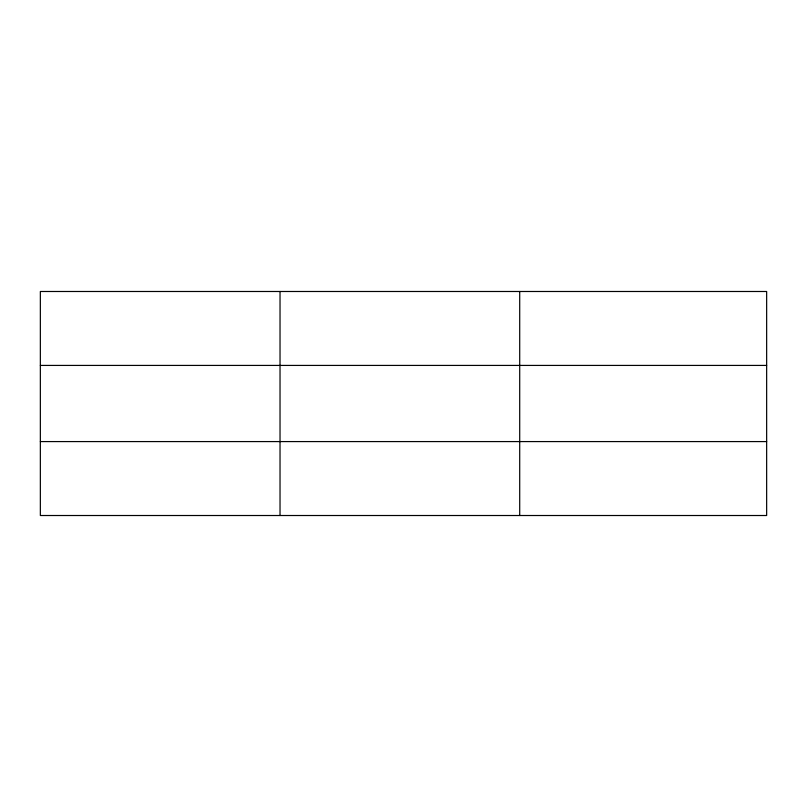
<?xml version="1.0" encoding="UTF-8"?>
<svg xmlns="http://www.w3.org/2000/svg" width="807" height="807" viewBox="0 0 807 807"><rect width="100%" height="100%" fill="white"/><g stroke="black" fill="none" stroke-linecap="round" stroke-linejoin="round"><path stroke-width="1.21" d="M280.029 291.488L280.029 515.512M519.708 291.488L519.708 515.512M766.65 441.58L766.65 515.512L40.35 515.512L40.35 291.488L766.65 291.488L766.65 441.58L40.35 441.58M40.35 365.42L766.65 365.42"/></g></svg>
